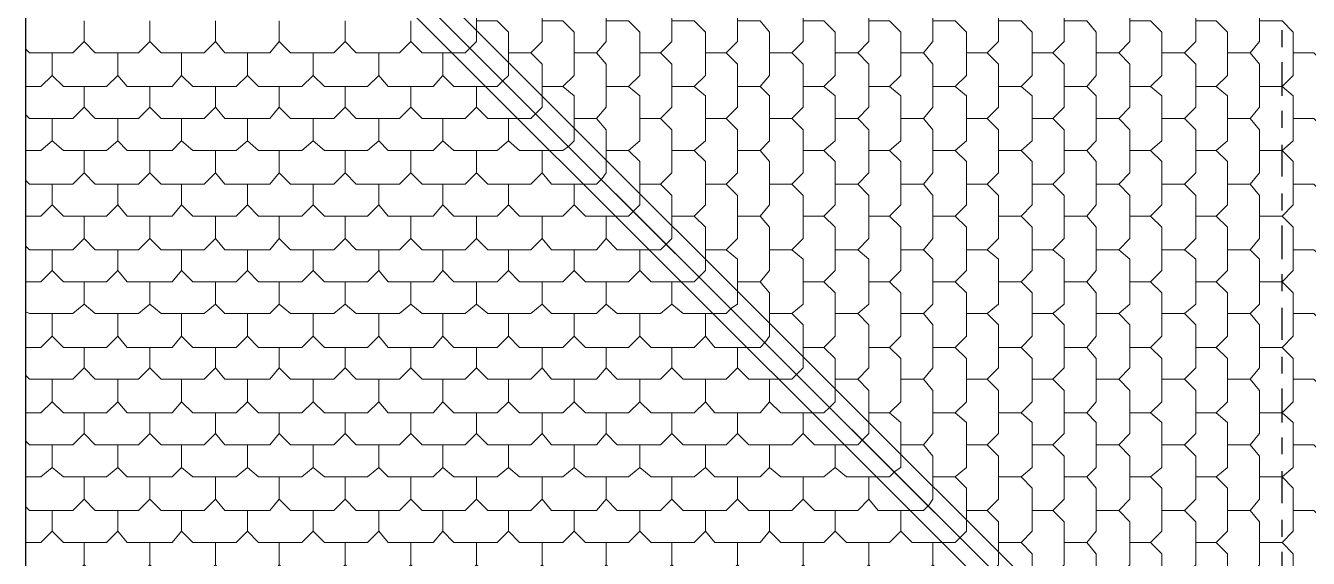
# Model space of a CAD drawing. Header units: millimetres. Extents: x 0 to 80.9, y 0 to 43.9.
# Drawn here: x 66.53 to 75.29, y 14.71 to 18.35 of the extents above; entities that cross this region are included whole.
import ezdxf

# ---------------------------------------------------------------- set-up
doc = ezdxf.new("R2010")
doc.units = ezdxf.units.MM
for name, color, linetype in [('PDF_014408$_ps_$PIPING$REFRIGERANT$PIPING_Pen_No__4', 7, 'Continuous'), ('PDF_014408$BL-ROOF', 7, 'Continuous'), ('PDF_014408$WA-EXT', 7, 'Continuous')]:
    doc.layers.add(name, color=color, linetype=linetype)

msp = doc.modelspace()

# ---------------------------------------------------------------- linework, layer by layer
at = {"layer": 'PDF_014408$_ps_$PIPING$REFRIGERANT$PIPING_Pen_No__4', "lineweight": 25}
for points in [[(75.1125, 18.2075), (75.1125, 18.3229)], [(75.1125, 17.8742), (75.1125, 18.105)], [(75.1125, 17.6562), (75.1125, 17.7716)], [(75.1125, 17.3228), (75.1125, 17.5408)], [(75.1125, 17.092), (75.1125, 17.2074)], [(75.1125, 16.7586), (75.1125, 16.9894)], [(75.1125, 16.5407), (75.1125, 16.6561)], [(75.1125, 16.2073), (75.1125, 16.4253)], [(75.1125, 15.9765), (75.1125, 16.0919)], [(75.1125, 15.6431), (75.1125, 15.8739)], [(75.1125, 15.4251), (75.1125, 15.5405)], [(75.1125, 15.0917), (75.1125, 15.3097)], [(75.1125, 14.8609), (75.1125, 14.9763)], [(75.1125, 14.5276), (75.1125, 14.7584)]]:
    msp.add_lwpolyline(points, dxfattribs=at)
at = {"layer": 'PDF_014408$BL-ROOF', "lineweight": 9}
for points in [[(75.4074, 31.2862), (66.5345, 22.4132), (66.5345, 21.2336), (75.4074, 12.3606)], [(75.4074, 12.3606), (66.5345, 21.2336), (66.5345, 18.5922), (66.5345, 12.3606)]]:
    msp.add_lwpolyline(points, close=True, dxfattribs=at)
for points in [[(66.5345, 21.4003), (75.4074, 12.5273)], [(74.5868, 13.1812), (66.5345, 21.2336)], [(66.5345, 21.0797), (75.2536, 12.3606)], [(69.163, 18.246), (69.2399, 18.1691), (69.5348, 18.1691), (69.5733, 18.2075), (69.6118, 18.246), (69.6118, 18.5409), (69.5348, 18.6178), (69.381, 18.6178)], [(69.9836, 18.1691), (70.0606, 18.246), (70.0606, 18.5409), (69.9836, 18.6178), (69.8298, 18.6178)], [(70.4324, 18.1691), (70.4965, 18.246), (70.4965, 18.5409), (70.4324, 18.6178), (70.2785, 18.6178)], [(70.8684, 18.1691), (70.9453, 18.246), (70.9453, 18.5409), (70.8684, 18.6178), (70.7273, 18.6178)], [(71.3171, 18.1691), (71.3941, 18.246), (71.3941, 18.5409), (71.3171, 18.6178), (71.1761, 18.6178)], [(71.7659, 18.1691), (71.8428, 18.246), (71.8428, 18.5409), (71.7659, 18.6178), (71.612, 18.6178)], [(72.2147, 18.1691), (72.2916, 18.246), (72.2916, 18.5409), (72.2147, 18.6178), (72.0608, 18.6178)], [(72.6635, 18.1691), (72.7276, 18.246), (72.7276, 18.5409), (72.6635, 18.6178), (72.5096, 18.6178)], [(73.0994, 18.1691), (73.1764, 18.246), (73.1764, 18.5409), (73.0994, 18.6178), (72.9584, 18.6178)], [(73.5482, 18.1691), (73.6251, 18.246), (73.6251, 18.5409), (73.5482, 18.6178), (73.4072, 18.6178)], [(73.997, 18.1691), (74.0739, 18.246), (74.0739, 18.5409), (73.997, 18.6178), (73.8431, 18.6178)], [(74.4458, 18.1691), (74.5227, 18.246), (74.5227, 18.5409), (74.4458, 18.6178), (74.2919, 18.6178)], [(74.8945, 18.1691), (74.9586, 18.246), (74.9586, 18.5409), (74.8945, 18.6178), (74.7407, 18.6178)], [(66.5345, 18.1947), (66.5601, 18.1691), (66.855, 18.1691), (66.9319, 18.246), (66.9319, 18.3871)], [(66.9319, 18.246), (67.0089, 18.1691), (67.3038, 18.1691), (67.3807, 18.246), (67.3807, 18.3871)], [(67.3807, 18.246), (67.4577, 18.1691), (67.7526, 18.1691), (67.8295, 18.246), (67.8295, 18.3871)], [(67.8295, 18.246), (67.8936, 18.1691), (68.2013, 18.1691), (68.2654, 18.246), (68.2654, 18.3871)], [(68.2654, 18.246), (68.3424, 18.1691), (68.6373, 18.1691), (68.7142, 18.246), (68.7142, 18.3871)], [(68.7142, 18.246), (68.7912, 18.1691), (69.0861, 18.1691), (69.163, 18.246), (69.163, 18.3871)], [(69.381, 18.0152), (69.4579, 17.9383), (69.7528, 17.9383), (69.7913, 17.9767), (69.8298, 18.0152), (69.8298, 18.3101), (69.7528, 18.3871), (69.6118, 18.3871)], [(70.2016, 17.9383), (70.2785, 18.0152), (70.2785, 18.3101), (70.2016, 18.3871), (70.0606, 18.3871)], [(70.6504, 17.9383), (70.7273, 18.0152), (70.7273, 18.3101), (70.6504, 18.3871), (70.4965, 18.3871)], [(71.0992, 17.9383), (71.1761, 18.0152), (71.1761, 18.3101), (71.0992, 18.3871), (70.9453, 18.3871)], [(71.5479, 17.9383), (71.612, 18.0152), (71.612, 18.3101), (71.5479, 18.3871), (71.3941, 18.3871)], [(71.9839, 17.9383), (72.0608, 18.0152), (72.0608, 18.3101), (71.9839, 18.3871), (71.8428, 18.3871)], [(72.4327, 17.9383), (72.5096, 18.0152), (72.5096, 18.3101), (72.4327, 18.3871), (72.2916, 18.3871)], [(72.8814, 17.9383), (72.9584, 18.0152), (72.9584, 18.3101), (72.8814, 18.3871), (72.7276, 18.3871)], [(73.3302, 17.9383), (73.4072, 18.0152), (73.4072, 18.3101), (73.3302, 18.3871), (73.1764, 18.3871)], [(73.779, 17.9383), (73.8431, 18.0152), (73.8431, 18.3101), (73.779, 18.3871), (73.6251, 18.3871)], [(74.215, 17.9383), (74.2919, 18.0152), (74.2919, 18.3101), (74.215, 18.3871), (74.0739, 18.3871)], [(74.6637, 17.9383), (74.7407, 18.0152), (74.7407, 18.3101), (74.6637, 18.3871), (74.5227, 18.3871)], [(75.1125, 17.9383), (75.1894, 18.0152), (75.1894, 18.3101), (75.1125, 18.3871), (74.9586, 18.3871)], [(66.5345, 17.9383), (66.637, 17.9383), (66.714, 18.0152), (66.714, 18.1691)], [(66.714, 18.0152), (66.7909, 17.9383), (67.0858, 17.9383), (67.1627, 18.0152), (67.1627, 18.1691)], [(67.1627, 18.0152), (67.2269, 17.9383), (67.5346, 17.9383), (67.5987, 18.0152), (67.5987, 18.1691)], [(67.5987, 18.0152), (67.6756, 17.9383), (67.9705, 17.9383), (68.0475, 18.0152), (68.0475, 18.1691)], [(68.0475, 18.0152), (68.1244, 17.9383), (68.4193, 17.9383), (68.4962, 18.0152), (68.4962, 18.1691)], [(68.4962, 18.0152), (68.5732, 17.9383), (68.8681, 17.9383), (68.945, 18.0152), (68.945, 18.1691)], [(68.945, 18.0152), (69.0091, 17.9383), (69.3169, 17.9383), (69.381, 18.0152), (69.381, 18.1691)], [(69.6118, 17.7972), (69.6887, 17.7203), (69.9836, 17.7203), (70.0221, 17.7588), (70.0606, 17.7972), (70.0606, 18.0921), (69.9836, 18.1691), (69.8298, 18.1691)], [(70.4324, 17.7203), (70.4965, 17.7972), (70.4965, 18.0921), (70.4324, 18.1691), (70.2785, 18.1691)], [(70.8684, 17.7203), (70.9453, 17.7972), (70.9453, 18.0921), (70.8684, 18.1691), (70.7273, 18.1691)], [(71.3171, 17.7203), (71.3941, 17.7972), (71.3941, 18.0921), (71.3171, 18.1691), (71.1761, 18.1691)], [(71.7659, 17.7203), (71.8428, 17.7972), (71.8428, 18.0921), (71.7659, 18.1691), (71.612, 18.1691)], [(72.2147, 17.7203), (72.2916, 17.7972), (72.2916, 18.0921), (72.2147, 18.1691), (72.0608, 18.1691)], [(72.6635, 17.7203), (72.7276, 17.7972), (72.7276, 18.0921), (72.6635, 18.1691), (72.5096, 18.1691)], [(73.0994, 17.7203), (73.1764, 17.7972), (73.1764, 18.0921), (73.0994, 18.1691), (72.9584, 18.1691)], [(73.5482, 17.7203), (73.6251, 17.7972), (73.6251, 18.0921), (73.5482, 18.1691), (73.4072, 18.1691)], [(73.997, 17.7203), (74.0739, 17.7972), (74.0739, 18.0921), (73.997, 18.1691), (73.8431, 18.1691)], [(74.4458, 17.7203), (74.5227, 17.7972), (74.5227, 18.0921), (74.4458, 18.1691), (74.2919, 18.1691)], [(74.8945, 17.7203), (74.9586, 17.7972), (74.9586, 18.0921), (74.8945, 18.1691), (74.7407, 18.1691)], [(75.4074, 18.0921), (75.3305, 18.1691), (75.1894, 18.1691)], [(66.5345, 17.7459), (66.5601, 17.7203), (66.855, 17.7203), (66.9319, 17.7972), (66.9319, 17.9383)], [(66.9319, 17.7972), (67.0089, 17.7203), (67.3038, 17.7203), (67.3807, 17.7972), (67.3807, 17.9383)], [(67.3807, 17.7972), (67.4577, 17.7203), (67.7526, 17.7203), (67.8295, 17.7972), (67.8295, 17.9383)], [(67.8295, 17.7972), (67.8936, 17.7203), (68.2013, 17.7203), (68.2654, 17.7972), (68.2654, 17.9383)], [(68.2654, 17.7972), (68.3424, 17.7203), (68.6373, 17.7203), (68.7142, 17.7972), (68.7142, 17.9383)], [(68.7142, 17.7972), (68.7912, 17.7203), (69.0861, 17.7203), (69.163, 17.7972), (69.163, 17.9383)], [(69.163, 17.7972), (69.2399, 17.7203), (69.5348, 17.7203), (69.6118, 17.7972), (69.6118, 17.9383)], [(69.8298, 17.5664), (69.9067, 17.5023), (70.2016, 17.5023), (70.2401, 17.528), (70.2785, 17.5664), (70.2785, 17.8742), (70.2016, 17.9383), (70.0606, 17.9383)], [(70.6504, 17.5023), (70.7273, 17.5664), (70.7273, 17.8742), (70.6504, 17.9383), (70.4965, 17.9383)], [(71.0992, 17.5023), (71.1761, 17.5664), (71.1761, 17.8742), (71.0992, 17.9383), (70.9453, 17.9383)], [(71.5479, 17.5023), (71.612, 17.5664), (71.612, 17.8742), (71.5479, 17.9383), (71.3941, 17.9383)], [(71.9839, 17.5023), (72.0608, 17.5664), (72.0608, 17.8742), (71.9839, 17.9383), (71.8428, 17.9383)], [(72.4327, 17.5023), (72.5096, 17.5664), (72.5096, 17.8742), (72.4327, 17.9383), (72.2916, 17.9383)], [(72.8814, 17.5023), (72.9584, 17.5664), (72.9584, 17.8742), (72.8814, 17.9383), (72.7276, 17.9383)], [(73.3302, 17.5023), (73.4072, 17.5664), (73.4072, 17.8742), (73.3302, 17.9383), (73.1764, 17.9383)], [(73.779, 17.5023), (73.8431, 17.5664), (73.8431, 17.8742), (73.779, 17.9383), (73.6251, 17.9383)], [(74.215, 17.5023), (74.2919, 17.5664), (74.2919, 17.8742), (74.215, 17.9383), (74.0739, 17.9383)], [(74.6637, 17.5023), (74.7407, 17.5664), (74.7407, 17.8742), (74.6637, 17.9383), (74.5227, 17.9383)], [(75.1125, 17.5023), (75.1894, 17.5664), (75.1894, 17.8742), (75.1125, 17.9383), (74.9586, 17.9383)], [(66.5345, 17.5023), (66.637, 17.5023), (66.714, 17.5664), (66.714, 17.7203)], [(66.714, 17.5664), (66.7909, 17.5023), (67.0858, 17.5023), (67.1627, 17.5664), (67.1627, 17.7203)], [(67.1627, 17.5664), (67.2269, 17.5023), (67.5346, 17.5023), (67.5987, 17.5664), (67.5987, 17.7203)], [(67.5987, 17.5664), (67.6756, 17.5023), (67.9705, 17.5023), (68.0475, 17.5664), (68.0475, 17.7203)], [(68.0475, 17.5664), (68.1244, 17.5023), (68.4193, 17.5023), (68.4962, 17.5664), (68.4962, 17.7203)], [(68.4962, 17.5664), (68.5732, 17.5023), (68.8681, 17.5023), (68.945, 17.5664), (68.945, 17.7203)], [(68.945, 17.5664), (69.0091, 17.5023), (69.3169, 17.5023), (69.381, 17.5664), (69.381, 17.7203)], [(69.381, 17.5664), (69.4579, 17.5023), (69.7528, 17.5023), (69.8298, 17.5664), (69.8298, 17.7203)], [(70.0606, 17.3485), (70.1247, 17.2715), (70.4324, 17.2715), (70.4709, 17.31), (70.4965, 17.3485), (70.4965, 17.6434), (70.4324, 17.7203), (70.2785, 17.7203)], [(70.8684, 17.2715), (70.9453, 17.3485), (70.9453, 17.6434), (70.8684, 17.7203), (70.7273, 17.7203)], [(71.3171, 17.2715), (71.3941, 17.3485), (71.3941, 17.6434), (71.3171, 17.7203), (71.1761, 17.7203)], [(71.7659, 17.2715), (71.8428, 17.3485), (71.8428, 17.6434), (71.7659, 17.7203), (71.612, 17.7203)], [(72.2147, 17.2715), (72.2916, 17.3485), (72.2916, 17.6434), (72.2147, 17.7203), (72.0608, 17.7203)], [(72.6635, 17.2715), (72.7276, 17.3485), (72.7276, 17.6434), (72.6635, 17.7203), (72.5096, 17.7203)], [(73.0994, 17.2715), (73.1764, 17.3485), (73.1764, 17.6434), (73.0994, 17.7203), (72.9584, 17.7203)], [(73.5482, 17.2715), (73.6251, 17.3485), (73.6251, 17.6434), (73.5482, 17.7203), (73.4072, 17.7203)], [(73.997, 17.2715), (74.0739, 17.3485), (74.0739, 17.6434), (73.997, 17.7203), (73.8431, 17.7203)], [(74.4458, 17.2715), (74.5227, 17.3485), (74.5227, 17.6434), (74.4458, 17.7203), (74.2919, 17.7203)], [(74.8945, 17.2715), (74.9586, 17.3485), (74.9586, 17.6434), (74.8945, 17.7203), (74.7407, 17.7203)], [(75.4074, 17.6434), (75.3305, 17.7203), (75.1894, 17.7203)], [(66.5345, 17.2972), (66.5601, 17.2715), (66.855, 17.2715), (66.9319, 17.3485), (66.9319, 17.5023)], [(66.9319, 17.3485), (67.0089, 17.2715), (67.3038, 17.2715), (67.3807, 17.3485), (67.3807, 17.5023)], [(67.3807, 17.3485), (67.4577, 17.2715), (67.7526, 17.2715), (67.8295, 17.3485), (67.8295, 17.5023)], [(67.8295, 17.3485), (67.8936, 17.2715), (68.2013, 17.2715), (68.2654, 17.3485), (68.2654, 17.5023)], [(68.2654, 17.3485), (68.3424, 17.2715), (68.6373, 17.2715), (68.7142, 17.3485), (68.7142, 17.5023)], [(68.7142, 17.3485), (68.7912, 17.2715), (69.0861, 17.2715), (69.163, 17.3485), (69.163, 17.5023)], [(69.163, 17.3485), (69.2399, 17.2715), (69.5348, 17.2715), (69.6118, 17.3485), (69.6118, 17.5023)], [(69.6118, 17.3485), (69.6887, 17.2715), (69.9836, 17.2715), (70.0606, 17.3485), (70.0606, 17.5023)], [(70.2785, 17.1305), (70.3555, 17.0535), (70.6504, 17.0535), (70.6888, 17.092), (70.7273, 17.1305), (70.7273, 17.4254), (70.6504, 17.5023), (70.4965, 17.5023)], [(71.0992, 17.0535), (71.1761, 17.1305), (71.1761, 17.4254), (71.0992, 17.5023), (70.9453, 17.5023)], [(71.5479, 17.0535), (71.612, 17.1305), (71.612, 17.4254), (71.5479, 17.5023), (71.3941, 17.5023)], [(71.9839, 17.0535), (72.0608, 17.1305), (72.0608, 17.4254), (71.9839, 17.5023), (71.8428, 17.5023)], [(72.4327, 17.0535), (72.5096, 17.1305), (72.5096, 17.4254), (72.4327, 17.5023), (72.2916, 17.5023)], [(72.8814, 17.0535), (72.9584, 17.1305), (72.9584, 17.4254), (72.8814, 17.5023), (72.7276, 17.5023)], [(73.3302, 17.0535), (73.4072, 17.1305), (73.4072, 17.4254), (73.3302, 17.5023), (73.1764, 17.5023)], [(73.779, 17.0535), (73.8431, 17.1305), (73.8431, 17.4254), (73.779, 17.5023), (73.6251, 17.5023)], [(74.215, 17.0535), (74.2919, 17.1305), (74.2919, 17.4254), (74.215, 17.5023), (74.0739, 17.5023)], [(74.6637, 17.0535), (74.7407, 17.1305), (74.7407, 17.4254), (74.6637, 17.5023), (74.5227, 17.5023)], [(75.1125, 17.0535), (75.1894, 17.1305), (75.1894, 17.4254), (75.1125, 17.5023), (74.9586, 17.5023)], [(66.5345, 17.0535), (66.637, 17.0535), (66.714, 17.1305), (66.714, 17.2715)], [(66.714, 17.1305), (66.7909, 17.0535), (67.0858, 17.0535), (67.1627, 17.1305), (67.1627, 17.2715)], [(67.1627, 17.1305), (67.2269, 17.0535), (67.5346, 17.0535), (67.5987, 17.1305), (67.5987, 17.2715)], [(67.5987, 17.1305), (67.6756, 17.0535), (67.9705, 17.0535), (68.0475, 17.1305), (68.0475, 17.2715)], [(68.0475, 17.1305), (68.1244, 17.0535), (68.4193, 17.0535), (68.4962, 17.1305), (68.4962, 17.2715)], [(68.4962, 17.1305), (68.5732, 17.0535), (68.8681, 17.0535), (68.945, 17.1305), (68.945, 17.2715)], [(68.945, 17.1305), (69.0091, 17.0535), (69.3169, 17.0535), (69.381, 17.1305), (69.381, 17.2715)], [(69.381, 17.1305), (69.4579, 17.0535), (69.7528, 17.0535), (69.8298, 17.1305), (69.8298, 17.2715)], [(69.8298, 17.1305), (69.9067, 17.0535), (70.2016, 17.0535), (70.2785, 17.1305), (70.2785, 17.2715)], [(70.4965, 16.8997), (70.5734, 16.8227), (70.8684, 16.8227), (70.9068, 16.8612), (70.9453, 16.8997), (70.9453, 17.1946), (70.8684, 17.2715), (70.7273, 17.2715)], [(71.3171, 16.8227), (71.3941, 16.8997), (71.3941, 17.1946), (71.3171, 17.2715), (71.1761, 17.2715)], [(71.7659, 16.8227), (71.8428, 16.8997), (71.8428, 17.1946), (71.7659, 17.2715), (71.612, 17.2715)], [(72.2147, 16.8227), (72.2916, 16.8997), (72.2916, 17.1946), (72.2147, 17.2715), (72.0608, 17.2715)], [(72.6635, 16.8227), (72.7276, 16.8997), (72.7276, 17.1946), (72.6635, 17.2715), (72.5096, 17.2715)], [(73.0994, 16.8227), (73.1764, 16.8997), (73.1764, 17.1946), (73.0994, 17.2715), (72.9584, 17.2715)], [(73.5482, 16.8227), (73.6251, 16.8997), (73.6251, 17.1946), (73.5482, 17.2715), (73.4072, 17.2715)], [(73.997, 16.8227), (74.0739, 16.8997), (74.0739, 17.1946), (73.997, 17.2715), (73.8431, 17.2715)], [(74.4458, 16.8227), (74.5227, 16.8997), (74.5227, 17.1946), (74.4458, 17.2715), (74.2919, 17.2715)], [(74.8945, 16.8227), (74.9586, 16.8997), (74.9586, 17.1946), (74.8945, 17.2715), (74.7407, 17.2715)], [(75.4074, 17.1946), (75.3305, 17.2715), (75.1894, 17.2715)], [(66.5345, 16.8484), (66.5601, 16.8227), (66.855, 16.8227), (66.9319, 16.8997), (66.9319, 17.0535)], [(66.9319, 16.8997), (67.0089, 16.8227), (67.3038, 16.8227), (67.3807, 16.8997), (67.3807, 17.0535)], [(67.3807, 16.8997), (67.4577, 16.8227), (67.7526, 16.8227), (67.8295, 16.8997), (67.8295, 17.0535)], [(67.8295, 16.8997), (67.8936, 16.8227), (68.2013, 16.8227), (68.2654, 16.8997), (68.2654, 17.0535)], [(68.2654, 16.8997), (68.3424, 16.8227), (68.6373, 16.8227), (68.7142, 16.8997), (68.7142, 17.0535)], [(68.7142, 16.8997), (68.7912, 16.8227), (69.0861, 16.8227), (69.163, 16.8997), (69.163, 17.0535)], [(69.163, 16.8997), (69.2399, 16.8227), (69.5348, 16.8227), (69.6118, 16.8997), (69.6118, 17.0535)], [(69.6118, 16.8997), (69.6887, 16.8227), (69.9836, 16.8227), (70.0606, 16.8997), (70.0606, 17.0535)], [(70.0606, 16.8997), (70.1247, 16.8227), (70.4324, 16.8227), (70.4965, 16.8997), (70.4965, 17.0535)], [(70.7273, 16.6817), (70.8042, 16.6048), (71.0992, 16.6048), (71.1376, 16.6432), (71.1761, 16.6817), (71.1761, 16.9766), (71.0992, 17.0535), (70.9453, 17.0535)], [(71.5479, 16.6048), (71.612, 16.6817), (71.612, 16.9766), (71.5479, 17.0535), (71.3941, 17.0535)], [(71.9839, 16.6048), (72.0608, 16.6817), (72.0608, 16.9766), (71.9839, 17.0535), (71.8428, 17.0535)], [(72.4327, 16.6048), (72.5096, 16.6817), (72.5096, 16.9766), (72.4327, 17.0535), (72.2916, 17.0535)], [(72.8814, 16.6048), (72.9584, 16.6817), (72.9584, 16.9766), (72.8814, 17.0535), (72.7276, 17.0535)], [(73.3302, 16.6048), (73.4072, 16.6817), (73.4072, 16.9766), (73.3302, 17.0535), (73.1764, 17.0535)], [(73.779, 16.6048), (73.8431, 16.6817), (73.8431, 16.9766), (73.779, 17.0535), (73.6251, 17.0535)], [(74.215, 16.6048), (74.2919, 16.6817), (74.2919, 16.9766), (74.215, 17.0535), (74.0739, 17.0535)], [(74.6637, 16.6048), (74.7407, 16.6817), (74.7407, 16.9766), (74.6637, 17.0535), (74.5227, 17.0535)], [(75.1125, 16.6048), (75.1894, 16.6817), (75.1894, 16.9766), (75.1125, 17.0535), (74.9586, 17.0535)], [(66.5345, 16.6048), (66.637, 16.6048), (66.714, 16.6817), (66.714, 16.8227)], [(66.714, 16.6817), (66.7909, 16.6048), (67.0858, 16.6048), (67.1627, 16.6817), (67.1627, 16.8227)], [(67.1627, 16.6817), (67.2269, 16.6048), (67.5346, 16.6048), (67.5987, 16.6817), (67.5987, 16.8227)], [(67.5987, 16.6817), (67.6756, 16.6048), (67.9705, 16.6048), (68.0475, 16.6817), (68.0475, 16.8227)], [(68.0475, 16.6817), (68.1244, 16.6048), (68.4193, 16.6048), (68.4962, 16.6817), (68.4962, 16.8227)], [(68.4962, 16.6817), (68.5732, 16.6048), (68.8681, 16.6048), (68.945, 16.6817), (68.945, 16.8227)], [(68.945, 16.6817), (69.0091, 16.6048), (69.3169, 16.6048), (69.381, 16.6817), (69.381, 16.8227)], [(69.381, 16.6817), (69.4579, 16.6048), (69.7528, 16.6048), (69.8298, 16.6817), (69.8298, 16.8227)], [(69.8298, 16.6817), (69.9067, 16.6048), (70.2016, 16.6048), (70.2785, 16.6817), (70.2785, 16.8227)], [(70.2785, 16.6817), (70.3555, 16.6048), (70.6504, 16.6048), (70.7273, 16.6817), (70.7273, 16.8227)], [(70.9453, 16.4509), (71.0222, 16.3868), (71.3171, 16.3868), (71.3556, 16.4253), (71.3941, 16.4509), (71.3941, 16.7586), (71.3171, 16.8227), (71.1761, 16.8227)], [(71.7659, 16.3868), (71.8428, 16.4509), (71.8428, 16.7586), (71.7659, 16.8227), (71.612, 16.8227)], [(72.2147, 16.3868), (72.2916, 16.4509), (72.2916, 16.7586), (72.2147, 16.8227), (72.0608, 16.8227)], [(72.6635, 16.3868), (72.7276, 16.4509), (72.7276, 16.7586), (72.6635, 16.8227), (72.5096, 16.8227)], [(73.0994, 16.3868), (73.1764, 16.4509), (73.1764, 16.7586), (73.0994, 16.8227), (72.9584, 16.8227)], [(73.5482, 16.3868), (73.6251, 16.4509), (73.6251, 16.7586), (73.5482, 16.8227), (73.4072, 16.8227)], [(73.997, 16.3868), (74.0739, 16.4509), (74.0739, 16.7586), (73.997, 16.8227), (73.8431, 16.8227)], [(74.4458, 16.3868), (74.5227, 16.4509), (74.5227, 16.7586), (74.4458, 16.8227), (74.2919, 16.8227)], [(74.8945, 16.3868), (74.9586, 16.4509), (74.9586, 16.7586), (74.8945, 16.8227), (74.7407, 16.8227)], [(75.4074, 16.7586), (75.3305, 16.8227), (75.1894, 16.8227)], [(66.5345, 16.3996), (66.5601, 16.3868), (66.855, 16.3868), (66.9319, 16.4509), (66.9319, 16.6048)], [(66.9319, 16.4509), (67.0089, 16.3868), (67.3038, 16.3868), (67.3807, 16.4509), (67.3807, 16.6048)], [(67.3807, 16.4509), (67.4577, 16.3868), (67.7526, 16.3868), (67.8295, 16.4509), (67.8295, 16.6048)], [(67.8295, 16.4509), (67.8936, 16.3868), (68.2013, 16.3868), (68.2654, 16.4509), (68.2654, 16.6048)], [(68.2654, 16.4509), (68.3424, 16.3868), (68.6373, 16.3868), (68.7142, 16.4509), (68.7142, 16.6048)], [(68.7142, 16.4509), (68.7912, 16.3868), (69.0861, 16.3868), (69.163, 16.4509), (69.163, 16.6048)], [(69.163, 16.4509), (69.2399, 16.3868), (69.5348, 16.3868), (69.6118, 16.4509), (69.6118, 16.6048)], [(69.6118, 16.4509), (69.6887, 16.3868), (69.9836, 16.3868), (70.0606, 16.4509), (70.0606, 16.6048)], [(70.0606, 16.4509), (70.1247, 16.3868), (70.4324, 16.3868), (70.4965, 16.4509), (70.4965, 16.6048)], [(70.4965, 16.4509), (70.5734, 16.3868), (70.8684, 16.3868), (70.9453, 16.4509), (70.9453, 16.6048)], [(71.1761, 16.2329), (71.2402, 16.156), (71.5479, 16.156), (71.5864, 16.1945), (71.612, 16.2329), (71.612, 16.5278), (71.5479, 16.6048), (71.3941, 16.6048)], [(71.9839, 16.156), (72.0608, 16.2329), (72.0608, 16.5278), (71.9839, 16.6048), (71.8428, 16.6048)], [(72.4327, 16.156), (72.5096, 16.2329), (72.5096, 16.5278), (72.4327, 16.6048), (72.2916, 16.6048)], [(72.8814, 16.156), (72.9584, 16.2329), (72.9584, 16.5278), (72.8814, 16.6048), (72.7276, 16.6048)], [(73.3302, 16.156), (73.4072, 16.2329), (73.4072, 16.5278), (73.3302, 16.6048), (73.1764, 16.6048)], [(73.779, 16.156), (73.8431, 16.2329), (73.8431, 16.5278), (73.779, 16.6048), (73.6251, 16.6048)], [(74.215, 16.156), (74.2919, 16.2329), (74.2919, 16.5278), (74.215, 16.6048), (74.0739, 16.6048)], [(74.6637, 16.156), (74.7407, 16.2329), (74.7407, 16.5278), (74.6637, 16.6048), (74.5227, 16.6048)], [(75.1125, 16.156), (75.1894, 16.2329), (75.1894, 16.5278), (75.1125, 16.6048), (74.9586, 16.6048)], [(66.5345, 16.156), (66.637, 16.156), (66.714, 16.2329), (66.714, 16.3868)], [(66.714, 16.2329), (66.7909, 16.156), (67.0858, 16.156), (67.1627, 16.2329), (67.1627, 16.3868)], [(67.1627, 16.2329), (67.2269, 16.156), (67.5346, 16.156), (67.5987, 16.2329), (67.5987, 16.3868)], [(67.5987, 16.2329), (67.6756, 16.156), (67.9705, 16.156), (68.0475, 16.2329), (68.0475, 16.3868)], [(68.0475, 16.2329), (68.1244, 16.156), (68.4193, 16.156), (68.4962, 16.2329), (68.4962, 16.3868)], [(68.4962, 16.2329), (68.5732, 16.156), (68.8681, 16.156), (68.945, 16.2329), (68.945, 16.3868)], [(68.945, 16.2329), (69.0091, 16.156), (69.3169, 16.156), (69.381, 16.2329), (69.381, 16.3868)], [(69.381, 16.2329), (69.4579, 16.156), (69.7528, 16.156), (69.8298, 16.2329), (69.8298, 16.3868)], [(69.8298, 16.2329), (69.9067, 16.156), (70.2016, 16.156), (70.2785, 16.2329), (70.2785, 16.3868)], [(70.2785, 16.2329), (70.3555, 16.156), (70.6504, 16.156), (70.7273, 16.2329), (70.7273, 16.3868)], [(70.7273, 16.2329), (70.8042, 16.156), (71.0992, 16.156), (71.1761, 16.2329), (71.1761, 16.3868)], [(71.3941, 16.0149), (71.471, 15.938), (71.7659, 15.938), (71.8044, 15.9765), (71.8428, 16.0149), (71.8428, 16.3099), (71.7659, 16.3868), (71.612, 16.3868)], [(72.2147, 15.938), (72.2916, 16.0149), (72.2916, 16.3099), (72.2147, 16.3868), (72.0608, 16.3868)], [(72.6635, 15.938), (72.7276, 16.0149), (72.7276, 16.3099), (72.6635, 16.3868), (72.5096, 16.3868)], [(73.0994, 15.938), (73.1764, 16.0149), (73.1764, 16.3099), (73.0994, 16.3868), (72.9584, 16.3868)], [(73.5482, 15.938), (73.6251, 16.0149), (73.6251, 16.3099), (73.5482, 16.3868), (73.4072, 16.3868)], [(73.997, 15.938), (74.0739, 16.0149), (74.0739, 16.3099), (73.997, 16.3868), (73.8431, 16.3868)], [(74.4458, 15.938), (74.5227, 16.0149), (74.5227, 16.3099), (74.4458, 16.3868), (74.2919, 16.3868)], [(74.8945, 15.938), (74.9586, 16.0149), (74.9586, 16.3099), (74.8945, 16.3868), (74.7407, 16.3868)], [(75.4074, 16.3099), (75.3305, 16.3868), (75.1894, 16.3868)], [(66.5345, 15.9637), (66.5601, 15.938), (66.855, 15.938), (66.9319, 16.0149), (66.9319, 16.156)], [(66.9319, 16.0149), (67.0089, 15.938), (67.3038, 15.938), (67.3807, 16.0149), (67.3807, 16.156)], [(67.3807, 16.0149), (67.4577, 15.938), (67.7526, 15.938), (67.8295, 16.0149), (67.8295, 16.156)], [(67.8295, 16.0149), (67.8936, 15.938), (68.2013, 15.938), (68.2654, 16.0149), (68.2654, 16.156)], [(68.2654, 16.0149), (68.3424, 15.938), (68.6373, 15.938), (68.7142, 16.0149), (68.7142, 16.156)], [(68.7142, 16.0149), (68.7912, 15.938), (69.0861, 15.938), (69.163, 16.0149), (69.163, 16.156)], [(69.163, 16.0149), (69.2399, 15.938), (69.5348, 15.938), (69.6118, 16.0149), (69.6118, 16.156)], [(69.6118, 16.0149), (69.6887, 15.938), (69.9836, 15.938), (70.0606, 16.0149), (70.0606, 16.156)], [(70.0606, 16.0149), (70.1247, 15.938), (70.4324, 15.938), (70.4965, 16.0149), (70.4965, 16.156)], [(70.4965, 16.0149), (70.5734, 15.938), (70.8684, 15.938), (70.9453, 16.0149), (70.9453, 16.156)], [(70.9453, 16.0149), (71.0222, 15.938), (71.3171, 15.938), (71.3941, 16.0149), (71.3941, 16.156)], [(71.612, 15.7841), (71.689, 15.7072), (71.9839, 15.7072), (72.0224, 15.7457), (72.0608, 15.7841), (72.0608, 16.0791), (71.9839, 16.156), (71.8428, 16.156)], [(72.4327, 15.7072), (72.5096, 15.7841), (72.5096, 16.0791), (72.4327, 16.156), (72.2916, 16.156)], [(72.8814, 15.7072), (72.9584, 15.7841), (72.9584, 16.0791), (72.8814, 16.156), (72.7276, 16.156)], [(73.3302, 15.7072), (73.4072, 15.7841), (73.4072, 16.0791), (73.3302, 16.156), (73.1764, 16.156)], [(73.779, 15.7072), (73.8431, 15.7841), (73.8431, 16.0791), (73.779, 16.156), (73.6251, 16.156)], [(74.215, 15.7072), (74.2919, 15.7841), (74.2919, 16.0791), (74.215, 16.156), (74.0739, 16.156)], [(74.6637, 15.7072), (74.7407, 15.7841), (74.7407, 16.0791), (74.6637, 16.156), (74.5227, 16.156)], [(75.1125, 15.7072), (75.1894, 15.7841), (75.1894, 16.0791), (75.1125, 16.156), (74.9586, 16.156)], [(66.5345, 15.7072), (66.637, 15.7072), (66.714, 15.7841), (66.714, 15.938)], [(66.714, 15.7841), (66.7909, 15.7072), (67.0858, 15.7072), (67.1627, 15.7841), (67.1627, 15.938)], [(67.1627, 15.7841), (67.2269, 15.7072), (67.5346, 15.7072), (67.5987, 15.7841), (67.5987, 15.938)], [(67.5987, 15.7841), (67.6756, 15.7072), (67.9705, 15.7072), (68.0475, 15.7841), (68.0475, 15.938)], [(68.0475, 15.7841), (68.1244, 15.7072), (68.4193, 15.7072), (68.4962, 15.7841), (68.4962, 15.938)], [(68.4962, 15.7841), (68.5732, 15.7072), (68.8681, 15.7072), (68.945, 15.7841), (68.945, 15.938)], [(68.945, 15.7841), (69.0091, 15.7072), (69.3169, 15.7072), (69.381, 15.7841), (69.381, 15.938)], [(69.381, 15.7841), (69.4579, 15.7072), (69.7528, 15.7072), (69.8298, 15.7841), (69.8298, 15.938)], [(69.8298, 15.7841), (69.9067, 15.7072), (70.2016, 15.7072), (70.2785, 15.7841), (70.2785, 15.938)], [(70.2785, 15.7841), (70.3555, 15.7072), (70.6504, 15.7072), (70.7273, 15.7841), (70.7273, 15.938)], [(70.7273, 15.7841), (70.8042, 15.7072), (71.0992, 15.7072), (71.1761, 15.7841), (71.1761, 15.938)], [(71.1761, 15.7841), (71.2402, 15.7072), (71.5479, 15.7072), (71.612, 15.7841), (71.612, 15.938)], [(71.8428, 15.5662), (71.9198, 15.4892), (72.2147, 15.4892), (72.2532, 15.5277), (72.2916, 15.5662), (72.2916, 15.8611), (72.2147, 15.938), (72.0608, 15.938)], [(72.6635, 15.4892), (72.7276, 15.5662), (72.7276, 15.8611), (72.6635, 15.938), (72.5096, 15.938)], [(73.0994, 15.4892), (73.1764, 15.5662), (73.1764, 15.8611), (73.0994, 15.938), (72.9584, 15.938)], [(73.5482, 15.4892), (73.6251, 15.5662), (73.6251, 15.8611), (73.5482, 15.938), (73.4072, 15.938)], [(73.997, 15.4892), (74.0739, 15.5662), (74.0739, 15.8611), (73.997, 15.938), (73.8431, 15.938)], [(74.4458, 15.4892), (74.5227, 15.5662), (74.5227, 15.8611), (74.4458, 15.938), (74.2919, 15.938)], [(74.8945, 15.4892), (74.9586, 15.5662), (74.9586, 15.8611), (74.8945, 15.938), (74.7407, 15.938)], [(75.4074, 15.8611), (75.3305, 15.938), (75.1894, 15.938)], [(66.5345, 15.5149), (66.5601, 15.4892), (66.855, 15.4892), (66.9319, 15.5662), (66.9319, 15.7072)], [(66.9319, 15.5662), (67.0089, 15.4892), (67.3038, 15.4892), (67.3807, 15.5662), (67.3807, 15.7072)], [(67.3807, 15.5662), (67.4577, 15.4892), (67.7526, 15.4892), (67.8295, 15.5662), (67.8295, 15.7072)], [(67.8295, 15.5662), (67.8936, 15.4892), (68.2013, 15.4892), (68.2654, 15.5662), (68.2654, 15.7072)], [(68.2654, 15.5662), (68.3424, 15.4892), (68.6373, 15.4892), (68.7142, 15.5662), (68.7142, 15.7072)], [(68.7142, 15.5662), (68.7912, 15.4892), (69.0861, 15.4892), (69.163, 15.5662), (69.163, 15.7072)], [(69.163, 15.5662), (69.2399, 15.4892), (69.5348, 15.4892), (69.6118, 15.5662), (69.6118, 15.7072)], [(69.6118, 15.5662), (69.6887, 15.4892), (69.9836, 15.4892), (70.0606, 15.5662), (70.0606, 15.7072)], [(70.0606, 15.5662), (70.1247, 15.4892), (70.4324, 15.4892), (70.4965, 15.5662), (70.4965, 15.7072)], [(70.4965, 15.5662), (70.5734, 15.4892), (70.8684, 15.4892), (70.9453, 15.5662), (70.9453, 15.7072)], [(70.9453, 15.5662), (71.0222, 15.4892), (71.3171, 15.4892), (71.3941, 15.5662), (71.3941, 15.7072)], [(71.3941, 15.5662), (71.471, 15.4892), (71.7659, 15.4892), (71.8428, 15.5662), (71.8428, 15.7072)], [(72.0608, 15.3354), (72.1378, 15.2713), (72.4327, 15.2713), (72.4711, 15.3097), (72.5096, 15.3354), (72.5096, 15.6431), (72.4327, 15.7072), (72.2916, 15.7072)], [(72.8814, 15.2713), (72.9584, 15.3354), (72.9584, 15.6431), (72.8814, 15.7072), (72.7276, 15.7072)], [(73.3302, 15.2713), (73.4072, 15.3354), (73.4072, 15.6431), (73.3302, 15.7072), (73.1764, 15.7072)], [(73.779, 15.2713), (73.8431, 15.3354), (73.8431, 15.6431), (73.779, 15.7072), (73.6251, 15.7072)], [(74.215, 15.2713), (74.2919, 15.3354), (74.2919, 15.6431), (74.215, 15.7072), (74.0739, 15.7072)], [(74.6637, 15.2713), (74.7407, 15.3354), (74.7407, 15.6431), (74.6637, 15.7072), (74.5227, 15.7072)], [(75.1125, 15.2713), (75.1894, 15.3354), (75.1894, 15.6431), (75.1125, 15.7072), (74.9586, 15.7072)], [(66.5345, 15.2713), (66.637, 15.2713), (66.714, 15.3354), (66.714, 15.4892)], [(66.714, 15.3354), (66.7909, 15.2713), (67.0858, 15.2713), (67.1627, 15.3354), (67.1627, 15.4892)], [(67.1627, 15.3354), (67.2269, 15.2713), (67.5346, 15.2713), (67.5987, 15.3354), (67.5987, 15.4892)], [(67.5987, 15.3354), (67.6756, 15.2713), (67.9705, 15.2713), (68.0475, 15.3354), (68.0475, 15.4892)], [(68.0475, 15.3354), (68.1244, 15.2713), (68.4193, 15.2713), (68.4962, 15.3354), (68.4962, 15.4892)], [(68.4962, 15.3354), (68.5732, 15.2713), (68.8681, 15.2713), (68.945, 15.3354), (68.945, 15.4892)], [(68.945, 15.3354), (69.0091, 15.2713), (69.3169, 15.2713), (69.381, 15.3354), (69.381, 15.4892)], [(69.381, 15.3354), (69.4579, 15.2713), (69.7528, 15.2713), (69.8298, 15.3354), (69.8298, 15.4892)], [(69.8298, 15.3354), (69.9067, 15.2713), (70.2016, 15.2713), (70.2785, 15.3354), (70.2785, 15.4892)], [(70.2785, 15.3354), (70.3555, 15.2713), (70.6504, 15.2713), (70.7273, 15.3354), (70.7273, 15.4892)], [(70.7273, 15.3354), (70.8042, 15.2713), (71.0992, 15.2713), (71.1761, 15.3354), (71.1761, 15.4892)], [(71.1761, 15.3354), (71.2402, 15.2713), (71.5479, 15.2713), (71.612, 15.3354), (71.612, 15.4892)], [(71.612, 15.3354), (71.689, 15.2713), (71.9839, 15.2713), (72.0608, 15.3354), (72.0608, 15.4892)], [(72.2916, 15.1174), (72.3557, 15.0405), (72.6635, 15.0405), (72.7019, 15.0789), (72.7276, 15.1174), (72.7276, 15.4123), (72.6635, 15.4892), (72.5096, 15.4892)], [(73.0994, 15.0405), (73.1764, 15.1174), (73.1764, 15.4123), (73.0994, 15.4892), (72.9584, 15.4892)], [(73.5482, 15.0405), (73.6251, 15.1174), (73.6251, 15.4123), (73.5482, 15.4892), (73.4072, 15.4892)], [(73.997, 15.0405), (74.0739, 15.1174), (74.0739, 15.4123), (73.997, 15.4892), (73.8431, 15.4892)], [(74.4458, 15.0405), (74.5227, 15.1174), (74.5227, 15.4123), (74.4458, 15.4892), (74.2919, 15.4892)], [(74.8945, 15.0405), (74.9586, 15.1174), (74.9586, 15.4123), (74.8945, 15.4892), (74.7407, 15.4892)], [(75.4074, 15.4123), (75.3305, 15.4892), (75.1894, 15.4892)], [(66.5345, 15.0661), (66.5601, 15.0405), (66.855, 15.0405), (66.9319, 15.1174), (66.9319, 15.2713)], [(66.9319, 15.1174), (67.0089, 15.0405), (67.3038, 15.0405), (67.3807, 15.1174), (67.3807, 15.2713)], [(67.3807, 15.1174), (67.4577, 15.0405), (67.7526, 15.0405), (67.8295, 15.1174), (67.8295, 15.2713)], [(67.8295, 15.1174), (67.8936, 15.0405), (68.2013, 15.0405), (68.2654, 15.1174), (68.2654, 15.2713)], [(68.2654, 15.1174), (68.3424, 15.0405), (68.6373, 15.0405), (68.7142, 15.1174), (68.7142, 15.2713)], [(68.7142, 15.1174), (68.7912, 15.0405), (69.0861, 15.0405), (69.163, 15.1174), (69.163, 15.2713)], [(69.163, 15.1174), (69.2399, 15.0405), (69.5348, 15.0405), (69.6118, 15.1174), (69.6118, 15.2713)], [(69.6118, 15.1174), (69.6887, 15.0405), (69.9836, 15.0405), (70.0606, 15.1174), (70.0606, 15.2713)], [(70.0606, 15.1174), (70.1247, 15.0405), (70.4324, 15.0405), (70.4965, 15.1174), (70.4965, 15.2713)], [(70.4965, 15.1174), (70.5734, 15.0405), (70.8684, 15.0405), (70.9453, 15.1174), (70.9453, 15.2713)], [(70.9453, 15.1174), (71.0222, 15.0405), (71.3171, 15.0405), (71.3941, 15.1174), (71.3941, 15.2713)], [(71.3941, 15.1174), (71.471, 15.0405), (71.7659, 15.0405), (71.8428, 15.1174), (71.8428, 15.2713)], [(71.8428, 15.1174), (71.9198, 15.0405), (72.2147, 15.0405), (72.2916, 15.1174), (72.2916, 15.2713)], [(72.5096, 14.8994), (72.5865, 14.8225), (72.8814, 14.8225), (72.9199, 14.8609), (72.9584, 14.8994), (72.9584, 15.1943), (72.8814, 15.2713), (72.7276, 15.2713)], [(73.3302, 14.8225), (73.4072, 14.8994), (73.4072, 15.1943), (73.3302, 15.2713), (73.1764, 15.2713)], [(73.779, 14.8225), (73.8431, 14.8994), (73.8431, 15.1943), (73.779, 15.2713), (73.6251, 15.2713)], [(74.215, 14.8225), (74.2919, 14.8994), (74.2919, 15.1943), (74.215, 15.2713), (74.0739, 15.2713)], [(74.6637, 14.8225), (74.7407, 14.8994), (74.7407, 15.1943), (74.6637, 15.2713), (74.5227, 15.2713)], [(75.1125, 14.8225), (75.1894, 14.8994), (75.1894, 15.1943), (75.1125, 15.2713), (74.9586, 15.2713)], [(66.5345, 14.8225), (66.637, 14.8225), (66.714, 14.8994), (66.714, 15.0405)], [(66.714, 14.8994), (66.7909, 14.8225), (67.0858, 14.8225), (67.1627, 14.8994), (67.1627, 15.0405)], [(67.1627, 14.8994), (67.2269, 14.8225), (67.5346, 14.8225), (67.5987, 14.8994), (67.5987, 15.0405)], [(67.5987, 14.8994), (67.6756, 14.8225), (67.9705, 14.8225), (68.0475, 14.8994), (68.0475, 15.0405)], [(68.0475, 14.8994), (68.1244, 14.8225), (68.4193, 14.8225), (68.4962, 14.8994), (68.4962, 15.0405)], [(68.4962, 14.8994), (68.5732, 14.8225), (68.8681, 14.8225), (68.945, 14.8994), (68.945, 15.0405)], [(68.945, 14.8994), (69.0091, 14.8225), (69.3169, 14.8225), (69.381, 14.8994), (69.381, 15.0405)], [(69.381, 14.8994), (69.4579, 14.8225), (69.7528, 14.8225), (69.8298, 14.8994), (69.8298, 15.0405)], [(69.8298, 14.8994), (69.9067, 14.8225), (70.2016, 14.8225), (70.2785, 14.8994), (70.2785, 15.0405)], [(70.2785, 14.8994), (70.3555, 14.8225), (70.6504, 14.8225), (70.7273, 14.8994), (70.7273, 15.0405)], [(70.7273, 14.8994), (70.8042, 14.8225), (71.0992, 14.8225), (71.1761, 14.8994), (71.1761, 15.0405)], [(71.1761, 14.8994), (71.2402, 14.8225), (71.5479, 14.8225), (71.612, 14.8994), (71.612, 15.0405)], [(71.612, 14.8994), (71.689, 14.8225), (71.9839, 14.8225), (72.0608, 14.8994), (72.0608, 15.0405)], [(72.0608, 14.8994), (72.1378, 14.8225), (72.4327, 14.8225), (72.5096, 14.8994), (72.5096, 15.0405)], [(72.7276, 14.6686), (72.8045, 14.5917), (73.0994, 14.5917), (73.1379, 14.6301), (73.1764, 14.6686), (73.1764, 14.9635), (73.0994, 15.0405), (72.9584, 15.0405)], [(73.5482, 14.5917), (73.6251, 14.6686), (73.6251, 14.9635), (73.5482, 15.0405), (73.4072, 15.0405)], [(73.997, 14.5917), (74.0739, 14.6686), (74.0739, 14.9635), (73.997, 15.0405), (73.8431, 15.0405)], [(74.4458, 14.5917), (74.5227, 14.6686), (74.5227, 14.9635), (74.4458, 15.0405), (74.2919, 15.0405)], [(74.8945, 14.5917), (74.9586, 14.6686), (74.9586, 14.9635), (74.8945, 15.0405), (74.7407, 15.0405)], [(75.4074, 14.9635), (75.3305, 15.0405), (75.1894, 15.0405)], [(66.5345, 14.6173), (66.5601, 14.5917), (66.855, 14.5917), (66.9319, 14.6686), (66.9319, 14.8225)], [(66.9319, 14.6686), (67.0089, 14.5917), (67.3038, 14.5917), (67.3807, 14.6686), (67.3807, 14.8225)], [(67.3807, 14.6686), (67.4577, 14.5917), (67.7526, 14.5917), (67.8295, 14.6686), (67.8295, 14.8225)], [(67.8295, 14.6686), (67.8936, 14.5917), (68.2013, 14.5917), (68.2654, 14.6686), (68.2654, 14.8225)], [(68.2654, 14.6686), (68.3424, 14.5917), (68.6373, 14.5917), (68.7142, 14.6686), (68.7142, 14.8225)], [(68.7142, 14.6686), (68.7912, 14.5917), (69.0861, 14.5917), (69.163, 14.6686), (69.163, 14.8225)], [(69.163, 14.6686), (69.2399, 14.5917), (69.5348, 14.5917), (69.6118, 14.6686), (69.6118, 14.8225)], [(69.6118, 14.6686), (69.6887, 14.5917), (69.9836, 14.5917), (70.0606, 14.6686), (70.0606, 14.8225)], [(70.0606, 14.6686), (70.1247, 14.5917), (70.4324, 14.5917), (70.4965, 14.6686), (70.4965, 14.8225)], [(70.4965, 14.6686), (70.5734, 14.5917), (70.8684, 14.5917), (70.9453, 14.6686), (70.9453, 14.8225)], [(70.9453, 14.6686), (71.0222, 14.5917), (71.3171, 14.5917), (71.3941, 14.6686), (71.3941, 14.8225)], [(71.3941, 14.6686), (71.471, 14.5917), (71.7659, 14.5917), (71.8428, 14.6686), (71.8428, 14.8225)], [(71.8428, 14.6686), (71.9198, 14.5917), (72.2147, 14.5917), (72.2916, 14.6686), (72.2916, 14.8225)], [(72.2916, 14.6686), (72.3557, 14.5917), (72.6635, 14.5917), (72.7276, 14.6686), (72.7276, 14.8225)], [(72.9584, 14.4506), (73.0353, 14.3737), (73.3302, 14.3737), (73.3687, 14.4122), (73.4072, 14.4506), (73.4072, 14.7455), (73.3302, 14.8225), (73.1764, 14.8225)], [(73.779, 14.3737), (73.8431, 14.4506), (73.8431, 14.7455), (73.779, 14.8225), (73.6251, 14.8225)], [(74.215, 14.3737), (74.2919, 14.4506), (74.2919, 14.7455), (74.215, 14.8225), (74.0739, 14.8225)], [(74.6637, 14.3737), (74.7407, 14.4506), (74.7407, 14.7455), (74.6637, 14.8225), (74.5227, 14.8225)], [(75.1125, 14.3737), (75.1894, 14.4506), (75.1894, 14.7455), (75.1125, 14.8225), (74.9586, 14.8225)]]:
    msp.add_lwpolyline(points, dxfattribs=at)
at = {"layer": 'PDF_014408$WA-EXT', "lineweight": 25}
msp.add_lwpolyline([(65.4317, 18.5922), (65.4317, 18.3358), (66.278, 18.3358), (66.278, 10.8476), (61.7261, 10.8476), (53.7379, 10.8476), (53.7379, 18.3358), (61.7261, 18.3358), (64.0085, 18.3358), (64.0085, 18.5922), (53.7379, 18.5922), (53.4814, 18.5922), (53.4814, 10.5911), (66.5345, 10.5911), (66.5345, 18.5922), (65.4317, 18.5922), (65.4317, 18.464)], dxfattribs=at)

doc.saveas('drawing.dxf')
